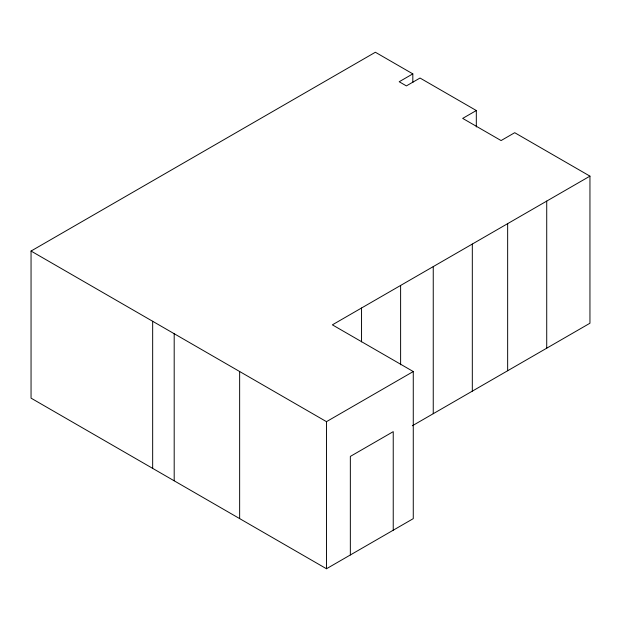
<?xml version="1.0" encoding="UTF-8"?>
<svg xmlns="http://www.w3.org/2000/svg" width="621" height="621" viewBox="0 0 621 621"><rect width="100%" height="100%" fill="white"/><g stroke="black" fill="none" stroke-linecap="round" stroke-linejoin="round"><path stroke-width="0.93" d="M412.328 425.781L589.95 323.231L589.95 176.139L332.375 324.845L413.268 371.544L413.268 518.644L326.475 568.751L31.05 398.139L31.05 251.047L375.371 52.249L412.825 73.876L412.825 82.585M412.825 73.876L399.194 81.747L406.39 85.9L420.021 78.029L476.315 110.53L476.315 126.979M476.315 110.53L462.684 118.394L501.085 140.563L514.716 132.7L589.95 176.139M326.475 568.751L326.475 421.659L413.268 371.544M31.05 251.047L326.475 421.659M546.721 201.095L546.721 348.187M507.652 223.645L507.652 370.745M472.317 244.053L472.317 391.145M433.248 266.603L433.248 413.702M400.615 285.45L400.615 364.799M393.233 530.202L393.233 431.649L350.345 456.412L350.345 554.964M361.546 308L361.546 341.868M239.644 371.474L239.644 518.566M174.191 333.687L174.191 480.778M152.665 321.259L152.665 468.35"/></g></svg>
